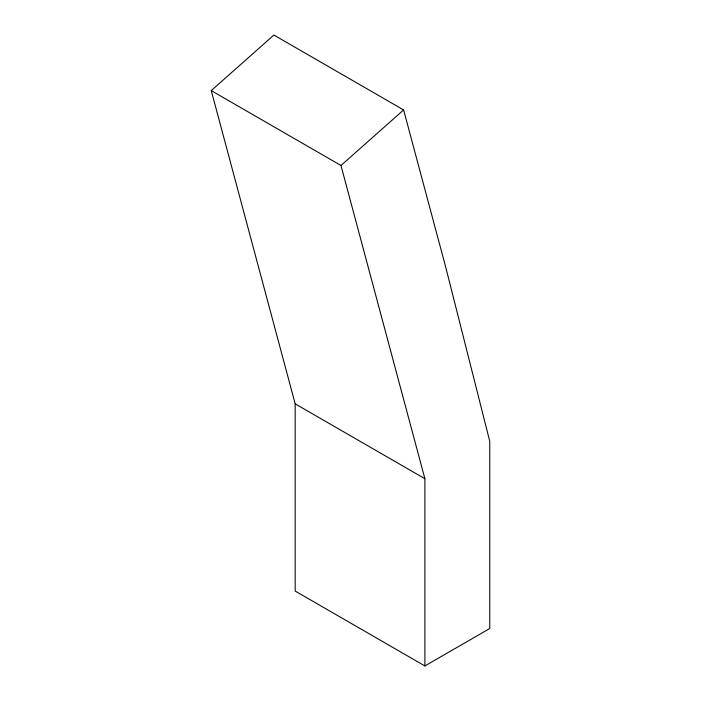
<?xml version="1.0" encoding="UTF-8"?>
<svg xmlns="http://www.w3.org/2000/svg" width="701" height="701" viewBox="0 0 701 701"><rect width="100%" height="100%" fill="white"/><g stroke="black" fill="none" stroke-linecap="round" stroke-linejoin="round"><path stroke-width="1.05" d="M211.246 90.604L273.898 35.05L403.61 109.943L445.573 266.555L489.754 441.279L489.754 628.508L424.894 665.95L295.182 591.057L295.182 403.837L211.246 90.604L340.966 165.489L424.894 478.722L424.894 665.95M340.966 165.489L403.61 109.943M295.182 403.837L424.894 478.722"/></g></svg>
